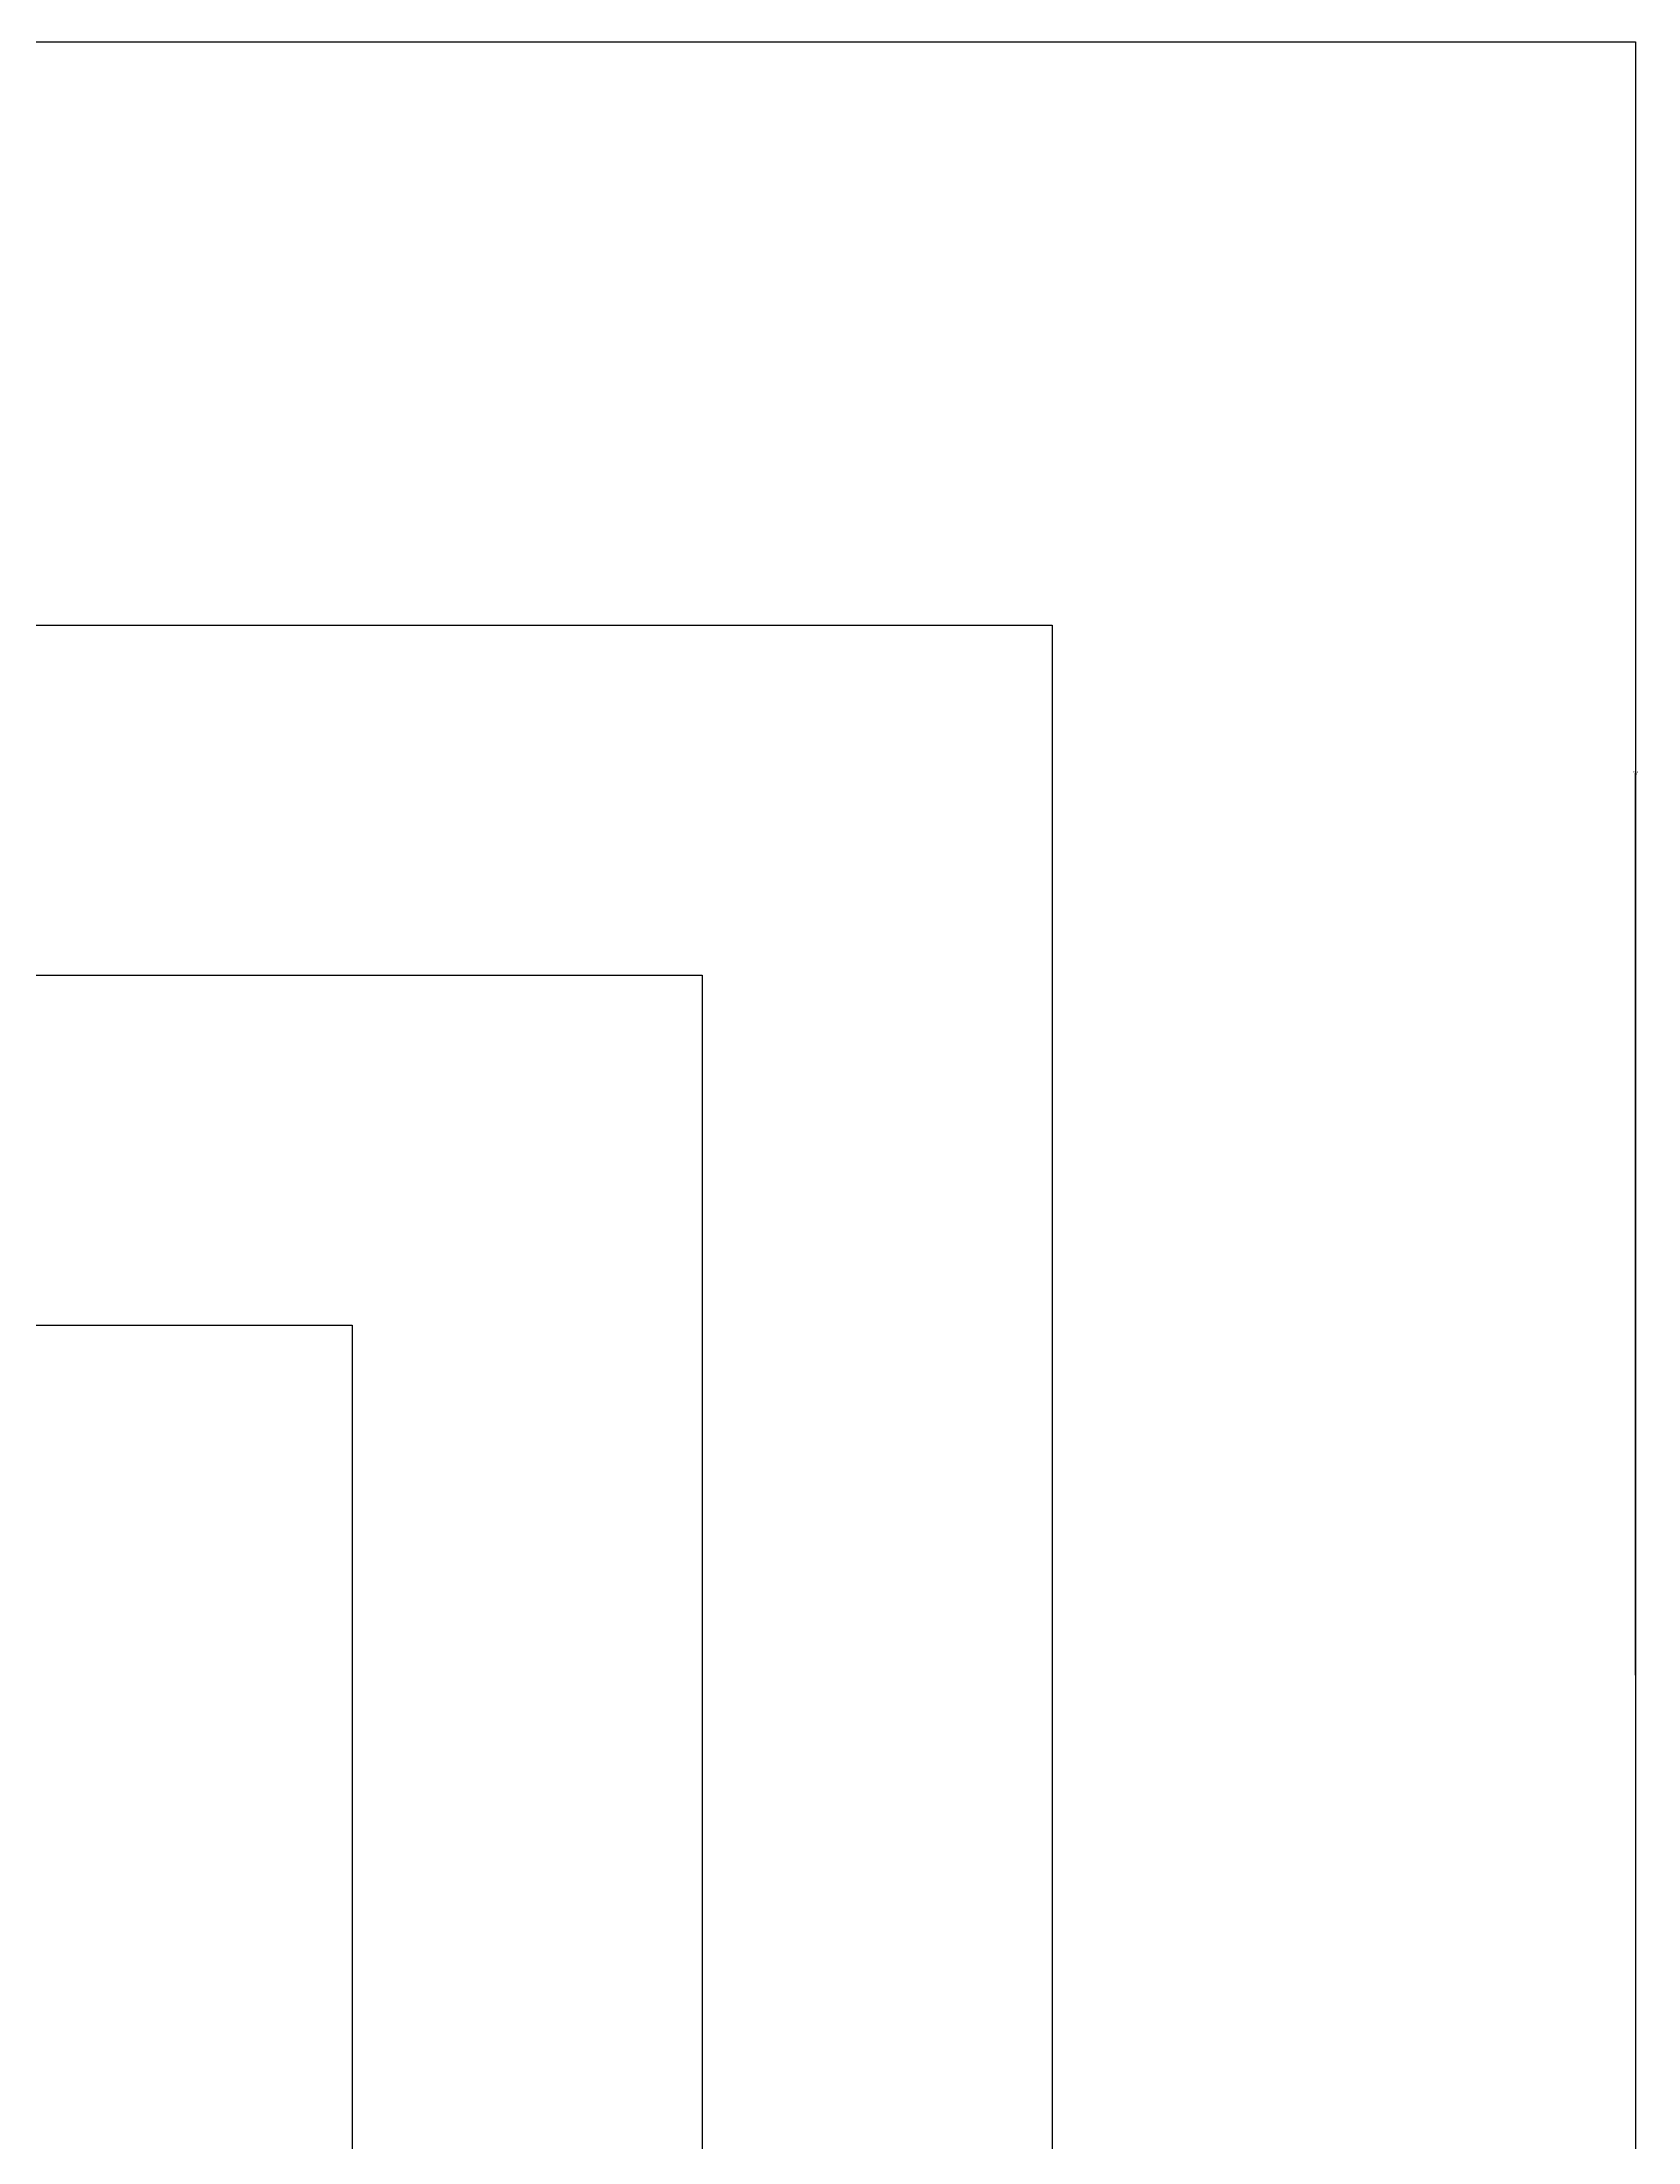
# Model space of a CAD drawing. Header units: metres. Extents: x 4568 to 182545, y -86951 to 35529.
# Drawn here: x 54858 to 55843, y -8547 to -7251 of the extents above; entities that cross this region are included whole.
import ezdxf

# ---------------------------------------------------------------- set-up
doc = ezdxf.new("R2010")
doc.units = ezdxf.units.M
doc.layers.add('DIM', color=1, linetype='Continuous')
doc.layers.add('PLAN', color=2, linetype='Continuous')
doc.dimstyles.get("Standard").update_dxf_attribs({"dimtxt": 2.5, "dimasz": 2.5, "dimexe": 1.25, "dimexo": 0.625, "dimtad": 1, "dimcen": 2.5, "dimazin": 3, "dimtfac": 1, "dimtmove": 0, "dimatfit": 3})

# ---------------------------------------------------------------- blocks, each defined once
blk = doc.blocks.new('_CLOSEDFILLED')
at = {"color": 0, "linetype": 'BYBLOCK'}
blk.add_solid([(-1, 0.2), (0, 0), (-1, -0.2)], dxfattribs=at)
blk = doc.blocks.new('*D117')
for p, q in [((55841.85, -7250.59), (55841.85, -8690.59)), ((55841.6, -8690.59), (55841.35, -8690.59)), ((55841.85, -10130.59), (55841.85, -8690.59)), ((55841.85, -8690.59), (55841.85, -8690.59)), ((55842.1, -8690.59), (55842.35, -8690.59))]:
    blk.add_line(p, q)
at = {"layer": 'Defpoints'}
for p in [(55841.85, -7250.59), (55841.85, -8690.59), (55841.85, -10130.59)]:
    blk.add_point(p, dxfattribs=at)
at = {"layer": 'DIM', "xscale": 0.25, "yscale": 0.25}
blk.add_blockref('_CLOSEDFILLED', (55841.85, -8690.59), dxfattribs=at)
at = {"layer": 'DIM', "xscale": 0.25, "yscale": 0.25, "rotation": 180}
blk.add_blockref('_CLOSEDFILLED', (55841.85, -8690.59), dxfattribs=at)
at = {"layer": 'DIM', "insert": (55841.85, -8689.465), "char_height": 1, "attachment_point": 5}
blk.add_mtext('L', dxfattribs=at)
blk = doc.blocks.new('*D118')
for p, q in [((55841.85, -7610.59), (55841.85, -7702.21)), ((55841.6, -7702.21), (55841.35, -7702.21)), ((55841.85, -8258.59), (55841.85, -7702.21)), ((55841.85, -7702.21), (55841.85, -7702.21)), ((55842.1, -7702.21), (55842.35, -7702.21))]:
    blk.add_line(p, q)
at = {"layer": 'Defpoints'}
for p in [(55841.85, -7610.59), (55841.85, -7702.21), (55841.85, -8258.59)]:
    blk.add_point(p, dxfattribs=at)
at = {"layer": 'DIM', "xscale": 0.25, "yscale": 0.25}
blk.add_blockref('_CLOSEDFILLED', (55841.85, -7702.21), dxfattribs=at)
at = {"layer": 'DIM', "xscale": 0.25, "yscale": 0.25, "rotation": 180}
blk.add_blockref('_CLOSEDFILLED', (55841.85, -7702.21), dxfattribs=at)
at = {"layer": 'DIM', "insert": (55841.85, -7701.085), "char_height": 1, "attachment_point": 5}
blk.add_mtext('60xn', dxfattribs=at)
blk = doc.blocks.new('*D119')
for p, q in [((55841.85, -8258.59), (55841.85, -8690.59)), ((55841.6, -8690.59), (55841.35, -8690.59)), ((55841.85, -9122.59), (55841.85, -8690.59)), ((55841.85, -8690.59), (55841.85, -8690.59)), ((55842.1, -8690.59), (55842.35, -8690.59))]:
    blk.add_line(p, q)
at = {"layer": 'Defpoints'}
for p in [(55841.85, -8258.59), (55841.85, -8690.59), (55841.85, -9122.59)]:
    blk.add_point(p, dxfattribs=at)
at = {"layer": 'DIM', "xscale": 0.25, "yscale": 0.25}
blk.add_blockref('_CLOSEDFILLED', (55841.85, -8690.59), dxfattribs=at)
at = {"layer": 'DIM', "xscale": 0.25, "yscale": 0.25, "rotation": 180}
blk.add_blockref('_CLOSEDFILLED', (55841.85, -8690.59), dxfattribs=at)
at = {"layer": 'DIM', "insert": (55841.85, -8689.465), "char_height": 1, "attachment_point": 5}
blk.add_mtext('b', dxfattribs=at)

msp = doc.modelspace()

# ---------------------------------------------------------------- linework, layer by layer
at = {"layer": 'PLAN'}
for points in [[(52961.85, -7250.59), (55841.85, -7250.59), (55841.85, -10130.59), (52961.85, -10130.59)], [(53321.85, -7610.59), (55481.85, -7610.59), (55481.85, -9770.59), (53321.85, -9770.59)], [(53537.85, -7826.59), (55265.85, -7826.59), (55265.85, -9554.59), (53537.85, -9554.59)], [(53753.85, -8042.59), (55049.85, -8042.59), (55049.85, -9338.59), (53753.85, -9338.59)]]:
    msp.add_lwpolyline(points, close=True, dxfattribs=at)

# ---------------------------------------------------------------- dimensions: what is measured, and where the dimension line sits
at = {"layer": 'DIM'}
for base, p1, p2, text, picture, middle in [((55841.85, -8690.59), (55841.85, -7250.59), (55841.85, -10130.59), 'L', '*D117', (55841.85, -8689.465)), ((55841.85, -7702.21), (55841.85, -8258.59), (55841.85, -7610.59), '60xn', '*D118', (55841.85, -7701.085)), ((55841.85, -8690.59), (55841.85, -9122.59), (55841.85, -8258.59), 'b', '*D119', (55841.85, -8689.465))]:
    dim = msp.add_linear_dim(base=base, p1=p1, p2=p2, text=text, dimstyle='Standard', dxfattribs=at)
    dim.commit()
    dim.dimension.update_dxf_attribs({"geometry": picture, "text_midpoint": middle})

doc.saveas('drawing.dxf')
